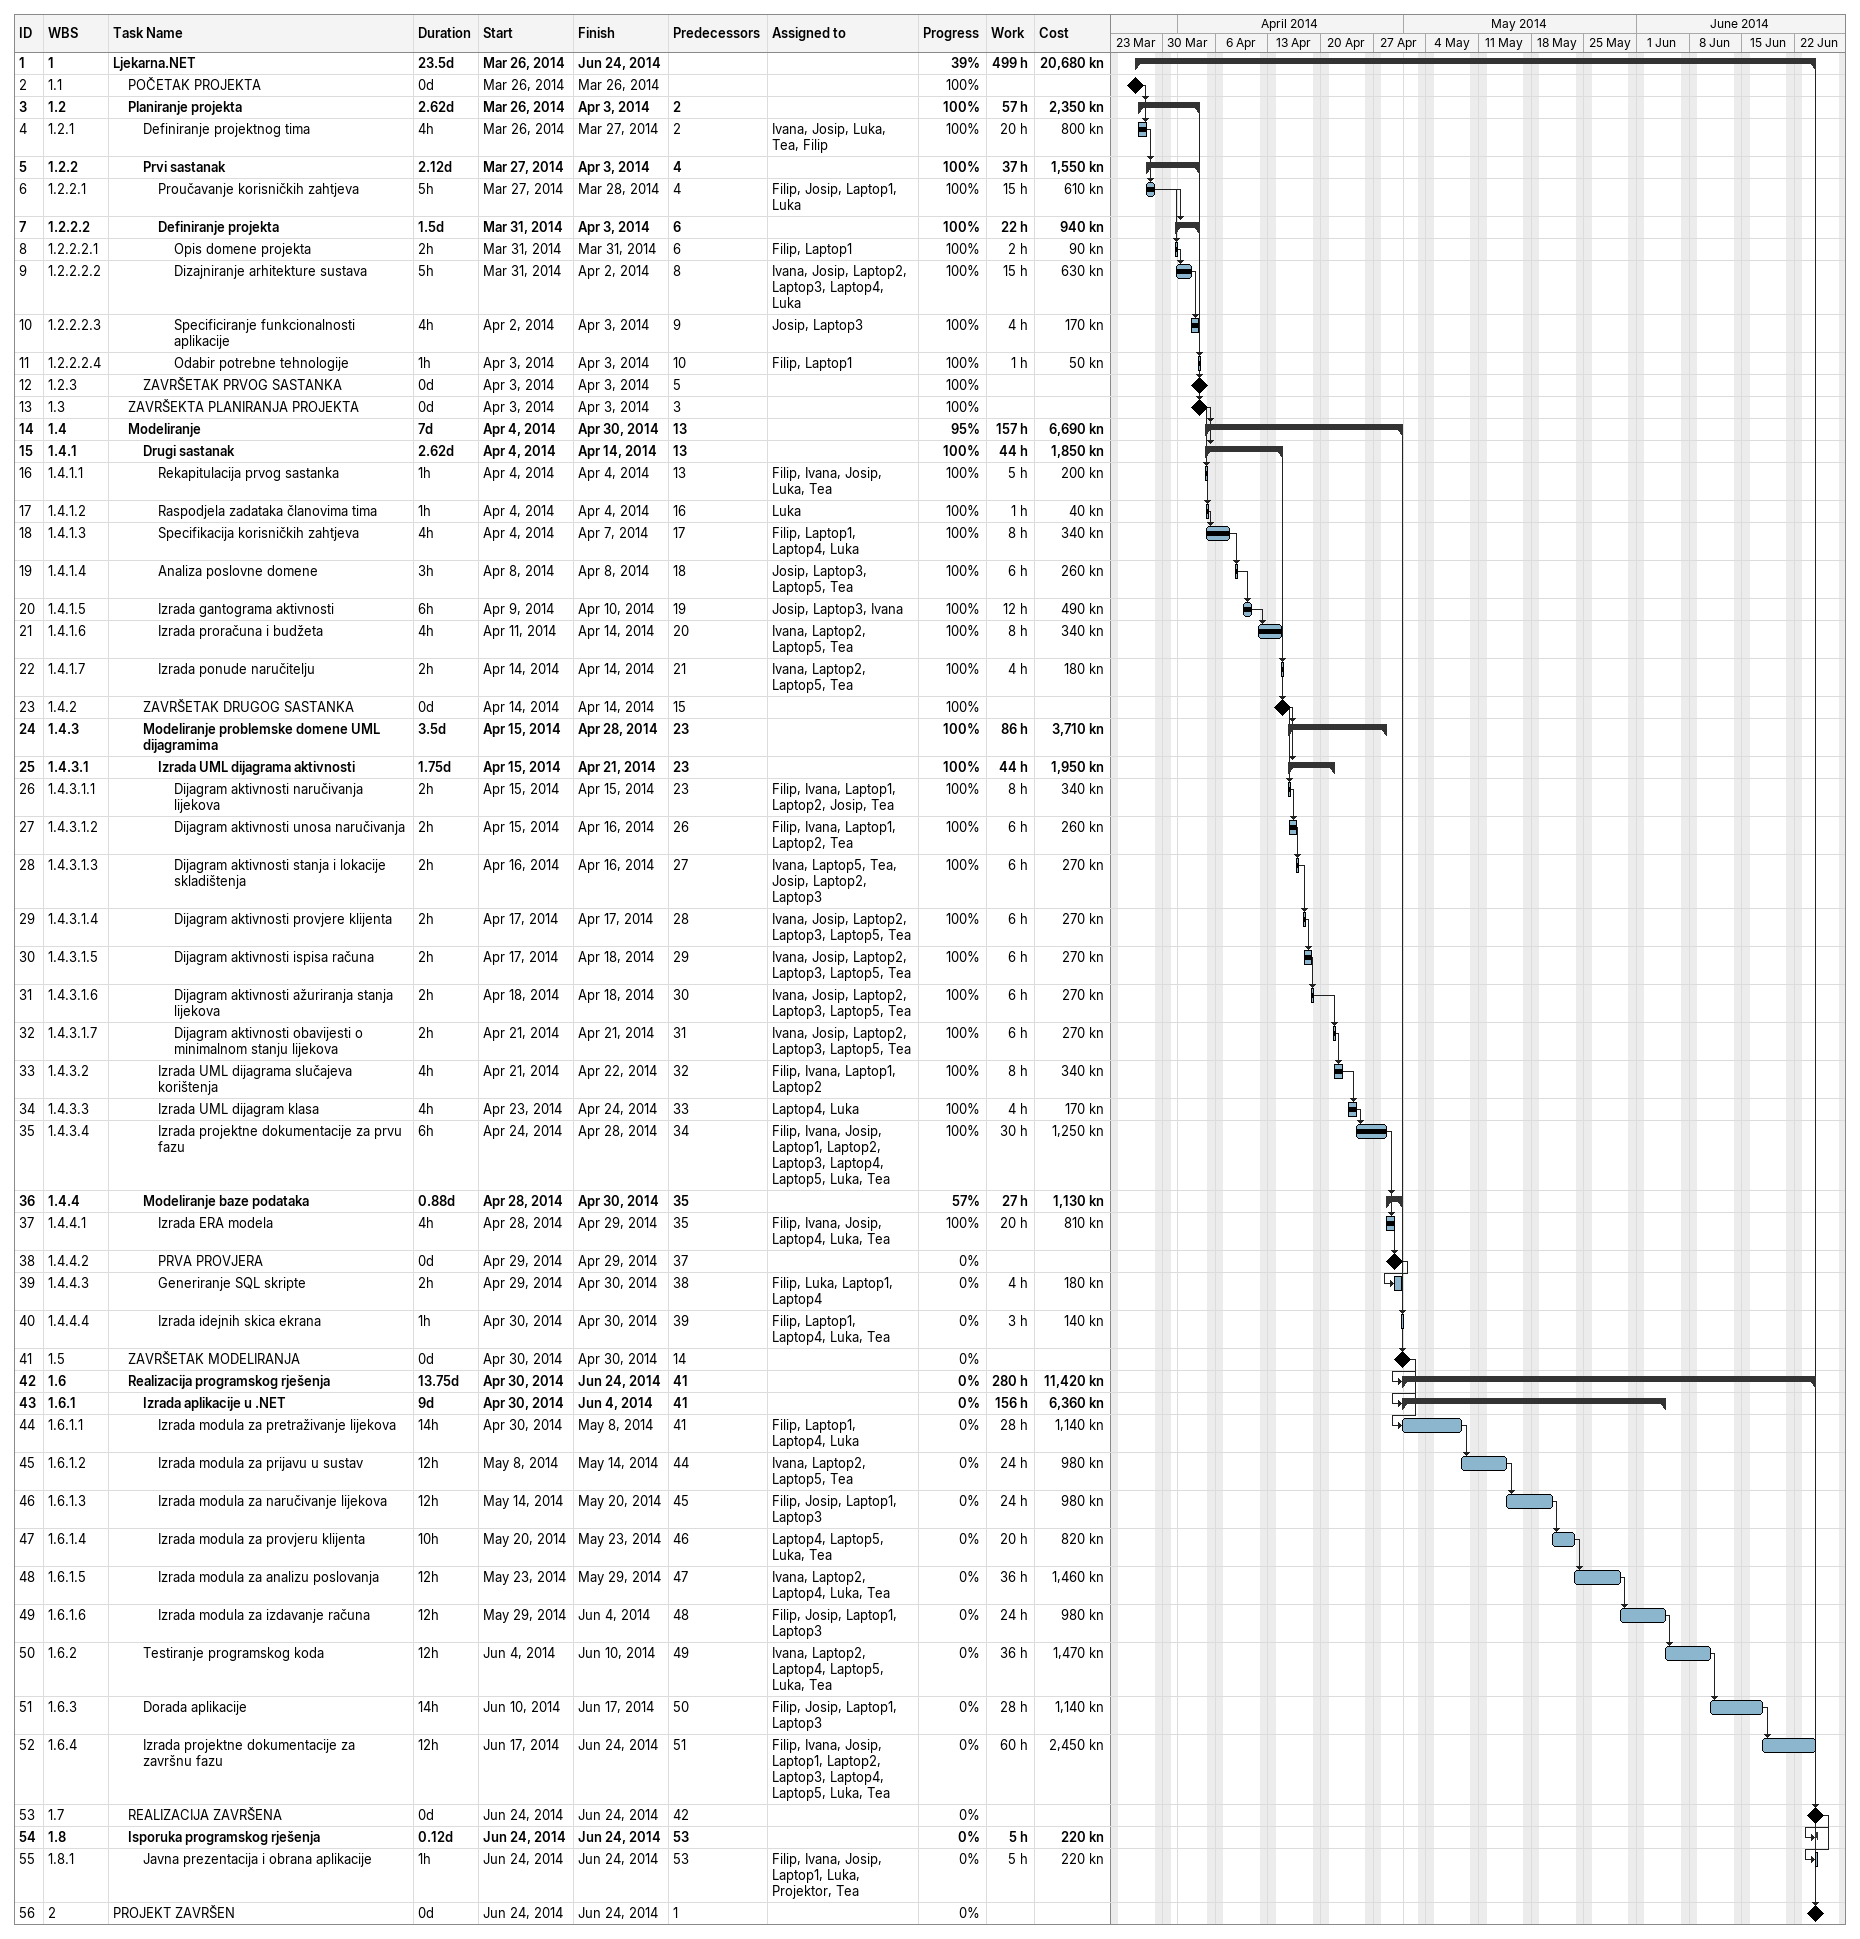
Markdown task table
| ID | WBS | Task | Duration | Start | Finish | Predecessors | Resources | % complete | Work (h) | Cost (kn) |
|---|---|---|---|---|---|---|---|---|---|---|
| 1 | 1 | **Ljekarna.NET** | 23.5d | 2014-03-26 | 2014-06-24 |  |  | 39 | 499 | 20680 |
| 2 | 1.1 | POČETAK PROJEKTA | 0d | 2014-03-26 | 2014-03-26 |  |  | 100 |  |  |
| 3 | 1.2 | **Planiranje projekta** | 2.62d | 2014-03-26 | 2014-04-03 | 2 |  | 100 | 57 | 2350 |
| 4 | 1.2.1 | Definiranje projektnog tima | 4h | 2014-03-26 | 2014-03-27 | 2 | Ivana, Josip, Luka, Tea, Filip | 100 | 20 | 800 |
| 5 | 1.2.2 | **Prvi sastanak** | 2.12d | 2014-03-27 | 2014-04-03 | 4 |  | 100 | 37 | 1550 |
| 6 | 1.2.2.1 | Proučavanje korisničkih zahtjeva | 5h | 2014-03-27 | 2014-03-28 | 4 | Filip, Josip, Laptop1, Luka | 100 | 15 | 610 |
| 7 | 1.2.2.2 | **Definiranje projekta** | 1.5d | 2014-03-31 | 2014-04-03 | 6 |  | 100 | 22 | 940 |
| 8 | 1.2.2.2.1 | Opis domene projekta | 2h | 2014-03-31 | 2014-03-31 | 6 | Filip, Laptop1 | 100 | 2 | 90 |
| 9 | 1.2.2.2.2 | Dizajniranje arhitekture sustava | 5h | 2014-03-31 | 2014-04-02 | 8 | Ivana, Josip, Laptop2, Laptop3, Laptop4, Luka | 100 | 15 | 630 |
| 10 | 1.2.2.2.3 | Specificiranje funkcionalnosti aplikacije | 4h | 2014-04-02 | 2014-04-03 | 9 | Josip, Laptop3 | 100 | 4 | 170 |
| 11 | 1.2.2.2.4 | Odabir potrebne tehnologije | 1h | 2014-04-03 | 2014-04-03 | 10 | Filip, Laptop1 | 100 | 1 | 50 |
| 12 | 1.2.3 | ZAVRŠETAK PRVOG SASTANKA | 0d | 2014-04-03 | 2014-04-03 | 5 |  | 100 |  |  |
| 13 | 1.3 | ZAVRŠEKTA PLANIRANJA PROJEKTA | 0d | 2014-04-03 | 2014-04-03 | 3 |  | 100 |  |  |
| 14 | 1.4 | **Modeliranje** | 7d | 2014-04-04 | 2014-04-30 | 13 |  | 95 | 157 | 6690 |
| 15 | 1.4.1 | **Drugi sastanak** | 2.62d | 2014-04-04 | 2014-04-14 | 13 |  | 100 | 44 | 1850 |
| 16 | 1.4.1.1 | Rekapitulacija prvog sastanka | 1h | 2014-04-04 | 2014-04-04 | 13 | Filip, Ivana, Josip, Luka, Tea | 100 | 5 | 200 |
| 17 | 1.4.1.2 | Raspodjela zadataka članovima tima | 1h | 2014-04-04 | 2014-04-04 | 16 | Luka | 100 | 1 | 40 |
| 18 | 1.4.1.3 | Specifikacija korisničkih zahtjeva | 4h | 2014-04-04 | 2014-04-07 | 17 | Filip, Laptop1, Laptop4, Luka | 100 | 8 | 340 |
| 19 | 1.4.1.4 | Analiza poslovne domene | 3h | 2014-04-08 | 2014-04-08 | 18 | Josip, Laptop3, Laptop5, Tea | 100 | 6 | 260 |
| 20 | 1.4.1.5 | Izrada gantograma aktivnosti | 6h | 2014-04-09 | 2014-04-10 | 19 | Josip, Laptop3, Ivana | 100 | 12 | 490 |
| 21 | 1.4.1.6 | Izrada proračuna i budžeta | 4h | 2014-04-11 | 2014-04-14 | 20 | Ivana, Laptop2, Laptop5, Tea | 100 | 8 | 340 |
| 22 | 1.4.1.7 | Izrada ponude naručitelju | 2h | 2014-04-14 | 2014-04-14 | 21 | Ivana, Laptop2, Laptop5, Tea | 100 | 4 | 180 |
| 23 | 1.4.2 | ZAVRŠETAK DRUGOG SASTANKA | 0d | 2014-04-14 | 2014-04-14 | 15 |  | 100 |  |  |
| 24 | 1.4.3 | **Modeliranje problemske domene UML dijagramima** | 3.5d | 2014-04-15 | 2014-04-28 | 23 |  | 100 | 86 | 3710 |
| 25 | 1.4.3.1 | **Izrada UML dijagrama aktivnosti** | 1.75d | 2014-04-15 | 2014-04-21 | 23 |  | 100 | 44 | 1950 |
| 26 | 1.4.3.1.1 | Dijagram aktivnosti naručivanja lijekova | 2h | 2014-04-15 | 2014-04-15 | 23 | Filip, Ivana, Laptop1, Laptop2, Josip, Tea | 100 | 8 | 340 |
| 27 | 1.4.3.1.2 | Dijagram aktivnosti unosa naručivanja | 2h | 2014-04-15 | 2014-04-16 | 26 | Filip, Ivana, Laptop1, Laptop2, Tea | 100 | 6 | 260 |
| 28 | 1.4.3.1.3 | Dijagram aktivnosti stanja i lokacije skladištenja | 2h | 2014-04-16 | 2014-04-16 | 27 | Ivana, Laptop5, Tea, Josip, Laptop2, Laptop3 | 100 | 6 | 270 |
| 29 | 1.4.3.1.4 | Dijagram aktivnosti provjere klijenta | 2h | 2014-04-17 | 2014-04-17 | 28 | Ivana, Josip, Laptop2, Laptop3, Laptop5, Tea | 100 | 6 | 270 |
| 30 | 1.4.3.1.5 | Dijagram aktivnosti ispisa računa | 2h | 2014-04-17 | 2014-04-18 | 29 | Ivana, Josip, Laptop2, Laptop3, Laptop5, Tea | 100 | 6 | 270 |
| 31 | 1.4.3.1.6 | Dijagram aktivnosti ažuriranja stanja lijekova | 2h | 2014-04-18 | 2014-04-18 | 30 | Ivana, Josip, Laptop2, Laptop3, Laptop5, Tea | 100 | 6 | 270 |
| 32 | 1.4.3.1.7 | Dijagram aktivnosti obavijesti o minimalnom stanju lijekova | 2h | 2014-04-21 | 2014-04-21 | 31 | Ivana, Josip, Laptop2, Laptop3, Laptop5, Tea | 100 | 6 | 270 |
| 33 | 1.4.3.2 | Izrada UML dijagrama slučajeva korištenja | 4h | 2014-04-21 | 2014-04-22 | 32 | Filip, Ivana, Laptop1, Laptop2 | 100 | 8 | 340 |
| 34 | 1.4.3.3 | Izrada UML dijagram klasa | 4h | 2014-04-23 | 2014-04-24 | 33 | Laptop4, Luka | 100 | 4 | 170 |
| 35 | 1.4.3.4 | Izrada projektne dokumentacije za prvu fazu | 6h | 2014-04-24 | 2014-04-28 | 34 | Filip, Ivana, Josip, Laptop1, Laptop2, Laptop3, Laptop4, Laptop5, Luka, Tea | 100 | 30 | 1250 |
| 36 | 1.4.4 | **Modeliranje baze podataka** | 0.88d | 2014-04-28 | 2014-04-30 | 35 |  | 57 | 27 | 1130 |
| 37 | 1.4.4.1 | Izrada ERA modela | 4h | 2014-04-28 | 2014-04-29 | 35 | Filip, Ivana, Josip, Laptop4, Luka, Tea | 100 | 20 | 810 |
| 38 | 1.4.4.2 | PRVA PROVJERA | 0d | 2014-04-29 | 2014-04-29 | 37 |  | 0 |  |  |
| 39 | 1.4.4.3 | Generiranje SQL skripte | 2h | 2014-04-29 | 2014-04-30 | 38 | Filip, Luka, Laptop1, Laptop4 | 0 | 4 | 180 |
| 40 | 1.4.4.4 | Izrada idejnih skica ekrana | 1h | 2014-04-30 | 2014-04-30 | 39 | Filip, Laptop1, Laptop4, Luka, Tea | 0 | 3 | 140 |
| 41 | 1.5 | ZAVRŠETAK MODELIRANJA | 0d | 2014-04-30 | 2014-04-30 | 14 |  | 0 |  |  |
| 42 | 1.6 | **Realizacija programskog rješenja** | 13.75d | 2014-04-30 | 2014-06-24 | 41 |  | 0 | 280 | 11420 |
| 43 | 1.6.1 | **Izrada aplikacije u .NET** | 9d | 2014-04-30 | 2014-06-04 | 41 |  | 0 | 156 | 6360 |
| 44 | 1.6.1.1 | Izrada modula za pretraživanje lijekova | 14h | 2014-04-30 | 2014-05-08 | 41 | Filip, Laptop1, Laptop4, Luka | 0 | 28 | 1140 |
| 45 | 1.6.1.2 | Izrada modula za prijavu u sustav | 12h | 2014-05-08 | 2014-05-14 | 44 | Ivana, Laptop2, Laptop5, Tea | 0 | 24 | 980 |
| 46 | 1.6.1.3 | Izrada modula za naručivanje lijekova | 12h | 2014-05-14 | 2014-05-20 | 45 | Filip, Josip, Laptop1, Laptop3 | 0 | 24 | 980 |
| 47 | 1.6.1.4 | Izrada modula za provjeru klijenta | 10h | 2014-05-20 | 2014-05-23 | 46 | Laptop4, Laptop5, Luka, Tea | 0 | 20 | 820 |
| 48 | 1.6.1.5 | Izrada modula za analizu poslovanja | 12h | 2014-05-23 | 2014-05-29 | 47 | Ivana, Laptop2, Laptop4, Luka, Tea | 0 | 36 | 1460 |
| 49 | 1.6.1.6 | Izrada modula za izdavanje računa | 12h | 2014-05-29 | 2014-06-04 | 48 | Filip, Josip, Laptop1, Laptop3 | 0 | 24 | 980 |
| 50 | 1.6.2 | Testiranje programskog koda | 12h | 2014-06-04 | 2014-06-10 | 49 | Ivana, Laptop2, Laptop4, Laptop5, Luka, Tea | 0 | 36 | 1470 |
| 51 | 1.6.3 | Dorada aplikacije | 14h | 2014-06-10 | 2014-06-17 | 50 | Filip, Josip, Laptop1, Laptop3 | 0 | 28 | 1140 |
| 52 | 1.6.4 | Izrada projektne dokumentacije za završnu fazu | 12h | 2014-06-17 | 2014-06-24 | 51 | Filip, Ivana, Josip, Laptop1, Laptop2, Laptop3, Laptop4, Laptop5, Luka, Tea | 0 | 60 | 2450 |
| 53 | 1.7 | REALIZACIJA ZAVRŠENA | 0d | 2014-06-24 | 2014-06-24 | 42 |  | 0 |  |  |
| 54 | 1.8 | **Isporuka programskog rješenja** | 0.12d | 2014-06-24 | 2014-06-24 | 53 |  | 0 | 5 | 220 |
| 55 | 1.8.1 | Javna prezentacija i obrana aplikacije | 1h | 2014-06-24 | 2014-06-24 | 53 | Filip, Ivana, Josip, Laptop1, Luka, Projektor, Tea | 0 | 5 | 220 |
| 56 | 2 | PROJEKT ZAVRŠEN | 0d | 2014-06-24 | 2014-06-24 | 1 |  | 0 |  |  |
